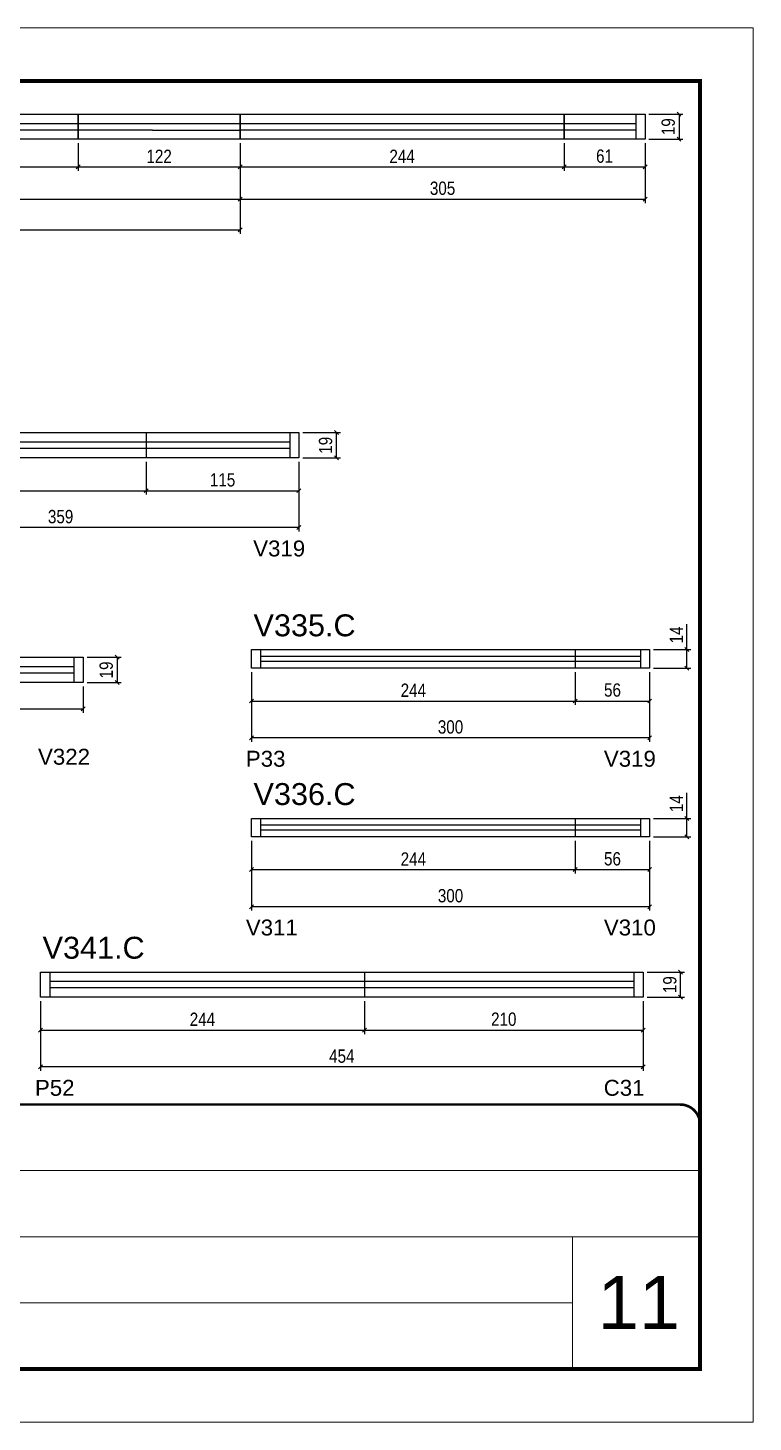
# Model space of a CAD drawing. Extents: x 3090 to 9343, y 762 to 5258.
# Drawn here: x 7212 to 7758, y 1911 to 2961 of the extents above; entities that cross this region are included whole.
import ezdxf

# ---------------------------------------------------------------- set-up
doc = ezdxf.new("R2010")
doc.units = 0
doc.linetypes.add('CONTINUO', pattern=[0])
doc.linetypes.add('DASHED', pattern=[0.75, 0.5, -0.25])
doc.layers.add('00 - FELIPE', color=2, linetype='Continuous', plot=False)
for name, color, linetype in [('5', 5, 'Continuous'), ('COTA', 241, 'Continuous'), ('NOMENCLATURA', 7, 'Continuous'), ('Painéis', 200, 'Continuous'), ('SARR_2.2x7', 40, 'Continuous'), ('SARR_EDITAR', 141, 'Continuous')]:
    doc.layers.add(name, color=color, linetype=linetype)
for name, color, linetype, lineweight in [('CARIMBO', 255, 'Continuous', 9), ('Escoras', 2, 'Continuous', 25), ('Folhas', 255, 'Continuous', 9), ('Romaneio', 3, 'Continuous', 13), ('SARRAFO DE PRESSAO', 251, 'DASHED', 9)]:
    doc.layers.add(name, color=color, linetype=linetype, lineweight=lineweight)
doc.styles.add('ARIAL', font='arial.ttf')
doc.styles.add('COTA TECNICA', font='techl___.ttf', dxfattribs={"height": 10})
doc.styles.add('COTA TECNICA-50', font='techl___.ttf', dxfattribs={"height": 10})
doc.styles.get("Standard").update_dxf_attribs({"font": 'arial.ttf'})
doc.dimstyles.new('COTA PAINEL-50', dxfattribs={"dimtxt": 10, "dimasz": 3, "dimexe": 3, "dimexo": 3, "dimgap": 3, "dimtad": 1, "dimdec": 1, "dimzin": 12, "dimdsep": 46, "dimtxsty": 'COTA TECNICA-50', "dimblk1": 'OBLIQUE', "dimblk2": 'OBLIQUE', "dimsah": 1, "dimcen": 0.9, "dimclrd": 4, "dimclre": 4, "dimclrt": 240, "dimadec": 1, "dimazin": 3, "dimtfac": 1, "dimtdec": 1, "dimtmove": 0, "dimatfit": 3, "dimfxl": 1, "dimtolj": 1, "dimtzin": 12, "dimarcsym": 0})
doc.dimstyles.new('PAINEL', dxfattribs={"dimtxt": 10, "dimasz": 3, "dimexe": 3, "dimexo": 3, "dimgap": 3, "dimtad": 1, "dimdec": 1, "dimzin": 12, "dimdsep": 46, "dimtxsty": 'COTA TECNICA', "dimblk1": 'OBLIQUE', "dimblk2": 'OBLIQUE', "dimsah": 1, "dimcen": 0.9, "dimclrd": 4, "dimclre": 4, "dimclrt": 240, "dimadec": 1, "dimazin": 3, "dimtfac": 1, "dimtdec": 1, "dimtmove": 0, "dimatfit": 3, "dimfxl": 1, "dimtolj": 1, "dimtzin": 12, "dimarcsym": 0})

# ---------------------------------------------------------------- blocks, each defined once
blk = doc.blocks.new('9999999999')
at = {"color": 30, "linetype": 'CONTINUO'}
for p, q in [((98564.6, 34379.6), (99584, 34379.6)), ((98564.6, 34329.8), (99488, 34329.8)), ((99584, 34329.8), (99488, 34329.8)), ((99488, 34329.8), (99488, 34230.2)), ((98564.6, 34280), (99488, 34280))]:
    blk.add_line(p, q, dxfattribs=at)
at = {"color": 30, "linetype": 'CONTINUO', "const_width": 2}
blk.add_lwpolyline([(99584, 34230.2), (99584, 34414.4, 0.414214), (99569, 34429.4), (98229, 34429.4, 0.414214), (98214, 34414.4), (98214, 34245.2, 0.414214), (98229, 34230.2), (99584, 34230.2)], format="xyb", dxfattribs=at)
at = {"layer": 'Folhas'}
blk.add_lwpolyline([(98139, 34190.2), (99624, 34190.2), (99624, 35240.2), (98139, 35240.2)], close=True, dxfattribs=at)
at = {"layer": 'Folhas', "color": 30, "const_width": 3}
blk.add_lwpolyline([(98214, 34230.2), (99584, 34230.2), (99584, 35200.2), (98214, 35200.2)], close=True, dxfattribs=at)
blk = doc.blocks.new('_Oblique')
at = {"color": 0, "linetype": 'ByBlock', "lineweight": -2}
blk.add_line((-0.5, -0.5), (0.5, 0.5), dxfattribs=at)
blk = doc.blocks.new('*D51')
at = {"layer": 'Defpoints', "color": 0, "linetype": 'ByBlock', "transparency": 16777216}
for p in [(7006, 2876.6), (7372, 2876.6), (7372, 2808.5)]:
    blk.add_point(p, dxfattribs=at)
at = {"layer": 'Romaneio', "color": 4, "linetype": 'ByBlock', "lineweight": -2, "transparency": 16777216}
for p, q in [((7006, 2873.6), (7006, 2805.5)), ((7372, 2873.6), (7372, 2805.5)), ((7006, 2808.5), (7372, 2808.5))]:
    blk.add_line(p, q, dxfattribs=at)
at = {"layer": 'Romaneio', "color": 4, "linetype": 'ByBlock', "lineweight": -2, "transparency": 16777216, "xscale": 3, "yscale": 3, "zscale": 3, "rotation": 180}
blk.add_blockref('_Oblique', (7006, 2808.5), dxfattribs=at)
at = {"layer": 'Romaneio', "color": 4, "linetype": 'ByBlock', "lineweight": -2, "transparency": 16777216, "xscale": 3, "yscale": 3, "zscale": 3}
blk.add_blockref('_Oblique', (7372, 2808.5), dxfattribs=at)
at = {"layer": 'Romaneio', "color": 240, "linetype": 'ByBlock', "transparency": 16777216, "insert": (7189, 2816.5), "char_height": 10, "attachment_point": 5, "style": 'COTA TECNICA-50'}
blk.add_mtext('\\A1;2x', dxfattribs=at)
blk = doc.blocks.new('*D287')
at = {"layer": 'Defpoints', "color": 0, "linetype": 'ByBlock', "transparency": 16777216}
for p in [(7250, 2876.6), (7372, 2876.6), (7372, 2855.8)]:
    blk.add_point(p, dxfattribs=at)
at = {"layer": 'Escoras', "color": 4, "linetype": 'ByBlock', "lineweight": -2, "transparency": 16777216}
for p, q in [((7250, 2873.6), (7250, 2852.8)), ((7372, 2873.6), (7372, 2852.8)), ((7250, 2855.8), (7372, 2855.8))]:
    blk.add_line(p, q, dxfattribs=at)
at = {"layer": 'Escoras', "color": 4, "linetype": 'ByBlock', "lineweight": -2, "transparency": 16777216, "xscale": 3, "yscale": 3, "zscale": 3, "rotation": 180}
blk.add_blockref('_Oblique', (7250, 2855.8), dxfattribs=at)
at = {"layer": 'Escoras', "color": 4, "linetype": 'ByBlock', "lineweight": -2, "transparency": 16777216, "xscale": 3, "yscale": 3, "zscale": 3}
blk.add_blockref('_Oblique', (7372, 2855.8), dxfattribs=at)
at = {"layer": 'Escoras', "color": 240, "linetype": 'ByBlock', "transparency": 16777216, "insert": (7311, 2863.8), "char_height": 10, "attachment_point": 5, "style": 'COTA TECNICA-50'}
blk.add_mtext('\\A1;122', dxfattribs=at)
blk = doc.blocks.new('*D60')
at = {"layer": 'Defpoints', "color": 0, "linetype": 'ByBlock', "transparency": 16777216}
for p in [(7253.8, 2486.5), (7253.8, 2467.5), (7279.3, 2467.5)]:
    blk.add_point(p, dxfattribs=at)
at = {"layer": 'Romaneio', "color": 4, "linetype": 'ByBlock', "lineweight": -2, "transparency": 16777216}
for p, q in [((7256.8, 2486.5), (7282.3, 2486.5)), ((7279.3, 2486.5), (7279.3, 2467.5)), ((7256.8, 2467.5), (7282.3, 2467.5))]:
    blk.add_line(p, q, dxfattribs=at)
at = {"layer": 'Romaneio', "color": 4, "linetype": 'ByBlock', "lineweight": -2, "transparency": 16777216, "xscale": 3, "yscale": 3, "zscale": 3}
for p, rotation in [((7279.3, 2486.5), 90), ((7279.3, 2467.5), 270)]:
    blk.add_blockref('_Oblique', p, dxfattribs=dict(at, rotation=rotation))
at = {"layer": 'Romaneio', "color": 240, "linetype": 'ByBlock', "transparency": 16777216, "insert": (7271.2, 2477), "char_height": 10, "attachment_point": 5, "rotation": 90, "style": 'COTA TECNICA-50'}
blk.add_mtext('\\A1;19', dxfattribs=at)
blk = doc.blocks.new('*D314')
at = {"layer": 'Defpoints', "color": 0, "linetype": 'ByBlock', "transparency": 16777216}
for p in [(7028.8, 2467.5), (7253.8, 2467.5), (7253.8, 2447.8)]:
    blk.add_point(p, dxfattribs=at)
at = {"layer": 'Romaneio', "color": 4, "linetype": 'ByBlock', "lineweight": -2, "transparency": 16777216}
for p, q in [((7028.8, 2464.5), (7028.8, 2444.8)), ((7253.8, 2464.5), (7253.8, 2444.8)), ((7028.8, 2447.8), (7253.8, 2447.8))]:
    blk.add_line(p, q, dxfattribs=at)
at = {"layer": 'Romaneio', "color": 4, "linetype": 'ByBlock', "lineweight": -2, "transparency": 16777216, "xscale": 3, "yscale": 3, "zscale": 3, "rotation": 180}
blk.add_blockref('_Oblique', (7028.8, 2447.8), dxfattribs=at)
at = {"layer": 'Romaneio', "color": 4, "linetype": 'ByBlock', "lineweight": -2, "transparency": 16777216, "xscale": 3, "yscale": 3, "zscale": 3}
blk.add_blockref('_Oblique', (7253.8, 2447.8), dxfattribs=at)
at = {"layer": 'Romaneio', "color": 240, "linetype": 'ByBlock', "transparency": 16777216, "insert": (7141.3, 2455.9), "char_height": 10, "attachment_point": 5, "style": 'COTA TECNICA-50'}
blk.add_mtext('\\A1;225', dxfattribs=at)
blk = doc.blocks.new('*D315')
at = {"layer": 'COTA', "color": 4, "linetype": 'ByBlock', "lineweight": -2, "transparency": 16777216}
for p, q in [((7057.3, 2633.7), (7057.3, 2581.2)), ((7416.3, 2633.7), (7416.3, 2581.2)), ((7416.3, 2584.2), (7057.3, 2584.2))]:
    blk.add_line(p, q, dxfattribs=at)
at = {"layer": 'Defpoints', "color": 0, "linetype": 'ByBlock', "transparency": 16777216}
for p in [(7057.3, 2636.7), (7416.3, 2636.7), (7057.3, 2584.2)]:
    blk.add_point(p, dxfattribs=at)
at = {"layer": 'COTA', "color": 4, "linetype": 'ByBlock', "lineweight": -2, "transparency": 16777216, "xscale": 3, "yscale": 3, "zscale": 3, "rotation": 180}
blk.add_blockref('_Oblique', (7057.3, 2584.2), dxfattribs=at)
at = {"layer": 'COTA', "color": 4, "linetype": 'ByBlock', "lineweight": -2, "transparency": 16777216, "xscale": 3, "yscale": 3, "zscale": 3}
blk.add_blockref('_Oblique', (7416.3, 2584.2), dxfattribs=at)
at = {"layer": 'COTA', "color": 240, "linetype": 'ByBlock', "transparency": 16777216, "insert": (7236.8, 2592.4), "char_height": 10, "attachment_point": 5, "style": 'COTA TECNICA-50'}
blk.add_mtext('\\A1;359', dxfattribs=at)
blk = doc.blocks.new('*D316')
at = {"layer": 'Defpoints', "color": 0, "linetype": 'ByBlock', "transparency": 16777216}
for p in [(7416.3, 2655.7), (7444.5, 2655.7), (7416.3, 2636.7)]:
    blk.add_point(p, dxfattribs=at)
at = {"layer": 'Romaneio', "color": 4, "linetype": 'ByBlock', "lineweight": -2, "transparency": 16777216}
for p, q in [((7419.3, 2655.7), (7447.5, 2655.7)), ((7444.5, 2636.7), (7444.5, 2655.7)), ((7419.3, 2636.7), (7447.5, 2636.7))]:
    blk.add_line(p, q, dxfattribs=at)
at = {"layer": 'Romaneio', "color": 4, "linetype": 'ByBlock', "lineweight": -2, "transparency": 16777216, "xscale": 3, "yscale": 3, "zscale": 3}
for p, rotation in [((7444.5, 2655.7), 90), ((7444.5, 2636.7), 270)]:
    blk.add_blockref('_Oblique', p, dxfattribs=dict(at, rotation=rotation))
at = {"layer": 'Romaneio', "color": 240, "linetype": 'ByBlock', "transparency": 16777216, "insert": (7436.4, 2646.2), "char_height": 10, "attachment_point": 5, "rotation": 90, "style": 'COTA TECNICA-50'}
blk.add_mtext('\\A1;19', dxfattribs=at)
blk = doc.blocks.new('*D317')
at = {"color": 4, "lineweight": -2, "transparency": 16777216}
for p, q in [((7057.3, 2633.7), (7057.3, 2609)), ((7301.3, 2633.7), (7301.3, 2609)), ((7057.3, 2612), (7301.3, 2612))]:
    blk.add_line(p, q, dxfattribs=at)
at = {"layer": 'Defpoints', "color": 0, "transparency": 16777216}
for p in [(7057.3, 2636.7), (7301.3, 2636.7), (7301.3, 2612)]:
    blk.add_point(p, dxfattribs=at)
at = {"color": 4, "lineweight": -2, "transparency": 16777216, "xscale": 3, "yscale": 3, "zscale": 3, "rotation": 180}
blk.add_blockref('_Oblique', (7057.3, 2612), dxfattribs=at)
at = {"color": 4, "lineweight": -2, "transparency": 16777216, "xscale": 3, "yscale": 3, "zscale": 3}
blk.add_blockref('_Oblique', (7301.3, 2612), dxfattribs=at)
at = {"color": 240, "transparency": 16777216, "insert": (7179.3, 2620.1), "char_height": 10, "attachment_point": 5, "style": 'COTA TECNICA'}
blk.add_mtext('\\A1;244', dxfattribs=at)
blk = doc.blocks.new('*D318')
at = {"color": 4, "lineweight": -2, "transparency": 16777216}
for p, q in [((7301.3, 2633.7), (7301.3, 2609)), ((7416.3, 2633.7), (7416.3, 2609)), ((7301.3, 2612), (7416.3, 2612))]:
    blk.add_line(p, q, dxfattribs=at)
at = {"layer": 'Defpoints', "color": 0, "transparency": 16777216}
for p in [(7301.3, 2636.7), (7416.3, 2636.7), (7416.3, 2612)]:
    blk.add_point(p, dxfattribs=at)
at = {"color": 4, "lineweight": -2, "transparency": 16777216, "xscale": 3, "yscale": 3, "zscale": 3, "rotation": 180}
blk.add_blockref('_Oblique', (7301.3, 2612), dxfattribs=at)
at = {"color": 4, "lineweight": -2, "transparency": 16777216, "xscale": 3, "yscale": 3, "zscale": 3}
blk.add_blockref('_Oblique', (7416.3, 2612), dxfattribs=at)
at = {"color": 240, "transparency": 16777216, "insert": (7358.8, 2620.1), "char_height": 10, "attachment_point": 5, "style": 'COTA TECNICA'}
blk.add_mtext('\\A1;115', dxfattribs=at)
blk = doc.blocks.new('*D319')
at = {"layer": 'COTA', "color": 4, "linetype": 'ByBlock', "lineweight": -2, "transparency": 16777216}
for p, q in [((7380.5, 2475.3), (7380.5, 2422.8)), ((7680.5, 2475.3), (7680.5, 2422.8)), ((7680.5, 2425.8), (7380.5, 2425.8))]:
    blk.add_line(p, q, dxfattribs=at)
at = {"layer": 'Defpoints', "color": 0, "linetype": 'ByBlock', "transparency": 16777216}
for p in [(7380.5, 2478.3), (7680.5, 2478.3), (7380.5, 2425.8)]:
    blk.add_point(p, dxfattribs=at)
at = {"layer": 'COTA', "color": 4, "linetype": 'ByBlock', "lineweight": -2, "transparency": 16777216, "xscale": 3, "yscale": 3, "zscale": 3, "rotation": 180}
blk.add_blockref('_Oblique', (7380.5, 2425.8), dxfattribs=at)
at = {"layer": 'COTA', "color": 4, "linetype": 'ByBlock', "lineweight": -2, "transparency": 16777216, "xscale": 3, "yscale": 3, "zscale": 3}
blk.add_blockref('_Oblique', (7680.5, 2425.8), dxfattribs=at)
at = {"layer": 'COTA', "color": 240, "linetype": 'ByBlock', "transparency": 16777216, "insert": (7530.5, 2434), "char_height": 10, "attachment_point": 5, "style": 'COTA TECNICA-50'}
blk.add_mtext('\\A1;300', dxfattribs=at)
blk = doc.blocks.new('*D320')
at = {"layer": 'Defpoints', "color": 0, "linetype": 'ByBlock', "transparency": 16777216}
for p in [(7680.5, 2492.3), (7708.6, 2492.3), (7680.5, 2478.3)]:
    blk.add_point(p, dxfattribs=at)
at = {"layer": 'Romaneio', "color": 4, "linetype": 'ByBlock', "lineweight": -2, "transparency": 16777216}
for p, q in [((7708.6, 2492.3), (7708.6, 2511.4)), ((7683.5, 2492.3), (7711.6, 2492.3)), ((7708.6, 2478.3), (7708.6, 2492.3)), ((7683.5, 2478.3), (7711.6, 2478.3))]:
    blk.add_line(p, q, dxfattribs=at)
at = {"layer": 'Romaneio', "color": 4, "linetype": 'ByBlock', "lineweight": -2, "transparency": 16777216, "xscale": 3, "yscale": 3, "zscale": 3}
for p, rotation in [((7708.6, 2492.3), 90), ((7708.6, 2478.3), 270)]:
    blk.add_blockref('_Oblique', p, dxfattribs=dict(at, rotation=rotation))
at = {"layer": 'Romaneio', "color": 240, "linetype": 'ByBlock', "transparency": 16777216, "insert": (7700.6, 2503.4), "char_height": 10, "attachment_point": 5, "rotation": 90, "style": 'COTA TECNICA-50'}
blk.add_mtext('\\A1;14', dxfattribs=at)
blk = doc.blocks.new('*D321')
at = {"color": 4, "lineweight": -2, "transparency": 16777216}
for p, q in [((7380.5, 2475.3), (7380.5, 2450.6)), ((7624.5, 2475.3), (7624.5, 2450.6)), ((7380.5, 2453.6), (7624.5, 2453.6))]:
    blk.add_line(p, q, dxfattribs=at)
at = {"layer": 'Defpoints', "color": 0, "transparency": 16777216}
for p in [(7380.5, 2478.3), (7624.5, 2478.3), (7624.5, 2453.6)]:
    blk.add_point(p, dxfattribs=at)
at = {"color": 4, "lineweight": -2, "transparency": 16777216, "xscale": 3, "yscale": 3, "zscale": 3, "rotation": 180}
blk.add_blockref('_Oblique', (7380.5, 2453.6), dxfattribs=at)
at = {"color": 4, "lineweight": -2, "transparency": 16777216, "xscale": 3, "yscale": 3, "zscale": 3}
blk.add_blockref('_Oblique', (7624.5, 2453.6), dxfattribs=at)
at = {"color": 240, "transparency": 16777216, "insert": (7502.5, 2461.7), "char_height": 10, "attachment_point": 5, "style": 'COTA TECNICA'}
blk.add_mtext('\\A1;244', dxfattribs=at)
blk = doc.blocks.new('*D322')
at = {"color": 4, "lineweight": -2, "transparency": 16777216}
for p, q in [((7624.5, 2475.3), (7624.5, 2450.6)), ((7680.5, 2475.3), (7680.5, 2450.6)), ((7624.5, 2453.6), (7680.5, 2453.6))]:
    blk.add_line(p, q, dxfattribs=at)
at = {"layer": 'Defpoints', "color": 0, "transparency": 16777216}
for p in [(7624.5, 2478.3), (7680.5, 2478.3), (7680.5, 2453.6)]:
    blk.add_point(p, dxfattribs=at)
at = {"color": 4, "lineweight": -2, "transparency": 16777216, "xscale": 3, "yscale": 3, "zscale": 3, "rotation": 180}
blk.add_blockref('_Oblique', (7624.5, 2453.6), dxfattribs=at)
at = {"color": 4, "lineweight": -2, "transparency": 16777216, "xscale": 3, "yscale": 3, "zscale": 3}
blk.add_blockref('_Oblique', (7680.5, 2453.6), dxfattribs=at)
at = {"color": 240, "transparency": 16777216, "insert": (7652.5, 2461.8), "char_height": 10, "attachment_point": 5, "style": 'COTA TECNICA'}
blk.add_mtext('\\A1;56', dxfattribs=at)
blk = doc.blocks.new('*D323')
at = {"layer": 'COTA', "color": 4, "linetype": 'ByBlock', "lineweight": -2, "transparency": 16777216}
for p, q in [((7380.5, 2348.2), (7380.5, 2295.7)), ((7680.5, 2348.2), (7680.5, 2295.7)), ((7680.5, 2298.7), (7380.5, 2298.7))]:
    blk.add_line(p, q, dxfattribs=at)
at = {"layer": 'Defpoints', "color": 0, "linetype": 'ByBlock', "transparency": 16777216}
for p in [(7380.5, 2351.2), (7680.5, 2351.2), (7380.5, 2298.7)]:
    blk.add_point(p, dxfattribs=at)
at = {"layer": 'COTA', "color": 4, "linetype": 'ByBlock', "lineweight": -2, "transparency": 16777216, "xscale": 3, "yscale": 3, "zscale": 3, "rotation": 180}
blk.add_blockref('_Oblique', (7380.5, 2298.7), dxfattribs=at)
at = {"layer": 'COTA', "color": 4, "linetype": 'ByBlock', "lineweight": -2, "transparency": 16777216, "xscale": 3, "yscale": 3, "zscale": 3}
blk.add_blockref('_Oblique', (7680.5, 2298.7), dxfattribs=at)
at = {"layer": 'COTA', "color": 240, "linetype": 'ByBlock', "transparency": 16777216, "insert": (7530.5, 2306.9), "char_height": 10, "attachment_point": 5, "style": 'COTA TECNICA-50'}
blk.add_mtext('\\A1;300', dxfattribs=at)
blk = doc.blocks.new('*D324')
at = {"layer": 'Defpoints', "color": 0, "linetype": 'ByBlock', "transparency": 16777216}
for p in [(7680.5, 2365.2), (7708.6, 2365.2), (7680.5, 2351.2)]:
    blk.add_point(p, dxfattribs=at)
at = {"layer": 'Romaneio', "color": 4, "linetype": 'ByBlock', "lineweight": -2, "transparency": 16777216}
for p, q in [((7708.6, 2365.2), (7708.6, 2384.4)), ((7683.5, 2365.2), (7711.6, 2365.2)), ((7708.6, 2351.2), (7708.6, 2365.2)), ((7683.5, 2351.2), (7711.6, 2351.2))]:
    blk.add_line(p, q, dxfattribs=at)
at = {"layer": 'Romaneio', "color": 4, "linetype": 'ByBlock', "lineweight": -2, "transparency": 16777216, "xscale": 3, "yscale": 3, "zscale": 3}
for p, rotation in [((7708.6, 2365.2), 90), ((7708.6, 2351.2), 270)]:
    blk.add_blockref('_Oblique', p, dxfattribs=dict(at, rotation=rotation))
at = {"layer": 'Romaneio', "color": 240, "linetype": 'ByBlock', "transparency": 16777216, "insert": (7700.6, 2376.3), "char_height": 10, "attachment_point": 5, "rotation": 90, "style": 'COTA TECNICA-50'}
blk.add_mtext('\\A1;14', dxfattribs=at)
blk = doc.blocks.new('*D325')
at = {"color": 4, "lineweight": -2, "transparency": 16777216}
for p, q in [((7380.5, 2348.2), (7380.5, 2323.6)), ((7624.5, 2348.2), (7624.5, 2323.6)), ((7380.5, 2326.6), (7624.5, 2326.6))]:
    blk.add_line(p, q, dxfattribs=at)
at = {"layer": 'Defpoints', "color": 0, "transparency": 16777216}
for p in [(7380.5, 2351.2), (7624.5, 2351.2), (7624.5, 2326.6)]:
    blk.add_point(p, dxfattribs=at)
at = {"color": 4, "lineweight": -2, "transparency": 16777216, "xscale": 3, "yscale": 3, "zscale": 3, "rotation": 180}
blk.add_blockref('_Oblique', (7380.5, 2326.6), dxfattribs=at)
at = {"color": 4, "lineweight": -2, "transparency": 16777216, "xscale": 3, "yscale": 3, "zscale": 3}
blk.add_blockref('_Oblique', (7624.5, 2326.6), dxfattribs=at)
at = {"color": 240, "transparency": 16777216, "insert": (7502.5, 2334.6), "char_height": 10, "attachment_point": 5, "style": 'COTA TECNICA'}
blk.add_mtext('\\A1;244', dxfattribs=at)
blk = doc.blocks.new('*D326')
at = {"color": 4, "lineweight": -2, "transparency": 16777216}
for p, q in [((7624.5, 2348.2), (7624.5, 2323.6)), ((7680.5, 2348.2), (7680.5, 2323.6)), ((7624.5, 2326.6), (7680.5, 2326.6))]:
    blk.add_line(p, q, dxfattribs=at)
at = {"layer": 'Defpoints', "color": 0, "transparency": 16777216}
for p in [(7624.5, 2351.2), (7680.5, 2351.2), (7680.5, 2326.6)]:
    blk.add_point(p, dxfattribs=at)
at = {"color": 4, "lineweight": -2, "transparency": 16777216, "xscale": 3, "yscale": 3, "zscale": 3, "rotation": 180}
blk.add_blockref('_Oblique', (7624.5, 2326.6), dxfattribs=at)
at = {"color": 4, "lineweight": -2, "transparency": 16777216, "xscale": 3, "yscale": 3, "zscale": 3}
blk.add_blockref('_Oblique', (7680.5, 2326.6), dxfattribs=at)
at = {"color": 240, "transparency": 16777216, "insert": (7652.5, 2334.7), "char_height": 10, "attachment_point": 5, "style": 'COTA TECNICA'}
blk.add_mtext('\\A1;56', dxfattribs=at)
blk = doc.blocks.new('*D300')
at = {"layer": 'COTA', "color": 4, "linetype": 'ByBlock', "lineweight": -2, "transparency": 16777216}
for p, q in [((7221.6, 2227.5), (7221.6, 2175)), ((7675.6, 2227.5), (7675.6, 2175)), ((7675.6, 2178), (7221.6, 2178))]:
    blk.add_line(p, q, dxfattribs=at)
at = {"layer": 'Defpoints', "color": 0, "linetype": 'ByBlock', "transparency": 16777216}
for p in [(7221.6, 2230.5), (7675.6, 2230.5), (7221.6, 2178)]:
    blk.add_point(p, dxfattribs=at)
at = {"layer": 'COTA', "color": 4, "linetype": 'ByBlock', "lineweight": -2, "transparency": 16777216, "xscale": 3, "yscale": 3, "zscale": 3, "rotation": 180}
blk.add_blockref('_Oblique', (7221.6, 2178), dxfattribs=at)
at = {"layer": 'COTA', "color": 4, "linetype": 'ByBlock', "lineweight": -2, "transparency": 16777216, "xscale": 3, "yscale": 3, "zscale": 3}
blk.add_blockref('_Oblique', (7675.6, 2178), dxfattribs=at)
at = {"layer": 'COTA', "color": 240, "linetype": 'ByBlock', "transparency": 16777216, "insert": (7448.6, 2186.1), "char_height": 10, "attachment_point": 5, "style": 'COTA TECNICA-50'}
blk.add_mtext('\\A1;454', dxfattribs=at)
blk = doc.blocks.new('*D301')
at = {"layer": 'Defpoints', "color": 0, "linetype": 'ByBlock', "transparency": 16777216}
for p in [(7675.6, 2249.5), (7703.8, 2249.5), (7675.6, 2230.5)]:
    blk.add_point(p, dxfattribs=at)
at = {"layer": 'Romaneio', "color": 4, "linetype": 'ByBlock', "lineweight": -2, "transparency": 16777216}
for p, q in [((7678.6, 2249.5), (7706.8, 2249.5)), ((7703.8, 2230.5), (7703.8, 2249.5)), ((7678.6, 2230.5), (7706.8, 2230.5))]:
    blk.add_line(p, q, dxfattribs=at)
at = {"layer": 'Romaneio', "color": 4, "linetype": 'ByBlock', "lineweight": -2, "transparency": 16777216, "xscale": 3, "yscale": 3, "zscale": 3}
for p, rotation in [((7703.8, 2249.5), 90), ((7703.8, 2230.5), 270)]:
    blk.add_blockref('_Oblique', p, dxfattribs=dict(at, rotation=rotation))
at = {"layer": 'Romaneio', "color": 240, "linetype": 'ByBlock', "transparency": 16777216, "insert": (7695.7, 2240), "char_height": 10, "attachment_point": 5, "rotation": 90, "style": 'COTA TECNICA-50'}
blk.add_mtext('\\A1;19', dxfattribs=at)
blk = doc.blocks.new('*D302')
at = {"color": 4, "lineweight": -2, "transparency": 16777216}
for p, q in [((7221.6, 2227.5), (7221.6, 2202.8)), ((7465.6, 2227.5), (7465.6, 2202.8)), ((7221.6, 2205.8), (7465.6, 2205.8))]:
    blk.add_line(p, q, dxfattribs=at)
at = {"layer": 'Defpoints', "color": 0, "transparency": 16777216}
for p in [(7221.6, 2230.5), (7465.6, 2230.5), (7465.6, 2205.8)]:
    blk.add_point(p, dxfattribs=at)
at = {"color": 4, "lineweight": -2, "transparency": 16777216, "xscale": 3, "yscale": 3, "zscale": 3, "rotation": 180}
blk.add_blockref('_Oblique', (7221.6, 2205.8), dxfattribs=at)
at = {"color": 4, "lineweight": -2, "transparency": 16777216, "xscale": 3, "yscale": 3, "zscale": 3}
blk.add_blockref('_Oblique', (7465.6, 2205.8), dxfattribs=at)
at = {"color": 240, "transparency": 16777216, "insert": (7343.6, 2213.9), "char_height": 10, "attachment_point": 5, "style": 'COTA TECNICA'}
blk.add_mtext('\\A1;244', dxfattribs=at)
blk = doc.blocks.new('*D303')
at = {"color": 4, "lineweight": -2, "transparency": 16777216}
for p, q in [((7465.6, 2227.5), (7465.6, 2202.8)), ((7675.6, 2227.5), (7675.6, 2202.8)), ((7465.6, 2205.8), (7675.6, 2205.8))]:
    blk.add_line(p, q, dxfattribs=at)
at = {"layer": 'Defpoints', "color": 0, "transparency": 16777216}
for p in [(7465.6, 2230.5), (7675.6, 2230.5), (7675.6, 2205.8)]:
    blk.add_point(p, dxfattribs=at)
at = {"color": 4, "lineweight": -2, "transparency": 16777216, "xscale": 3, "yscale": 3, "zscale": 3, "rotation": 180}
blk.add_blockref('_Oblique', (7465.6, 2205.8), dxfattribs=at)
at = {"color": 4, "lineweight": -2, "transparency": 16777216, "xscale": 3, "yscale": 3, "zscale": 3}
blk.add_blockref('_Oblique', (7675.6, 2205.8), dxfattribs=at)
at = {"color": 240, "transparency": 16777216, "insert": (7570.6, 2213.9), "char_height": 10, "attachment_point": 5, "style": 'COTA TECNICA'}
blk.add_mtext('\\A1;210', dxfattribs=at)
blk = doc.blocks.new('*D489')
at = {"layer": '00 - FELIPE', "color": 4, "lineweight": -2, "transparency": 16777216}
for p, q in [((7006, 2873.6), (7006, 2852.8)), ((7250, 2873.6), (7250, 2852.8)), ((7006, 2855.8), (7250, 2855.8))]:
    blk.add_line(p, q, dxfattribs=at)
at = {"layer": 'Defpoints', "color": 0, "transparency": 16777216}
for p in [(7006, 2876.6), (7250, 2876.6), (7250, 2855.8)]:
    blk.add_point(p, dxfattribs=at)
at = {"layer": '00 - FELIPE', "color": 4, "lineweight": -2, "transparency": 16777216, "xscale": 3, "yscale": 3, "zscale": 3, "rotation": 180}
blk.add_blockref('_Oblique', (7006, 2855.8), dxfattribs=at)
at = {"layer": '00 - FELIPE', "color": 4, "lineweight": -2, "transparency": 16777216, "xscale": 3, "yscale": 3, "zscale": 3}
blk.add_blockref('_Oblique', (7250, 2855.8), dxfattribs=at)
at = {"layer": '00 - FELIPE', "color": 240, "transparency": 16777216, "insert": (7128, 2863.8), "char_height": 10, "attachment_point": 5, "style": 'COTA TECNICA'}
blk.add_mtext('\\A1;244', dxfattribs=at)
blk = doc.blocks.new('*D490')
at = {"layer": '00 - FELIPE', "color": 4, "lineweight": -2, "transparency": 16777216}
for p, q in [((7006, 2873.6), (7006, 2828.5)), ((7372, 2873.6), (7372, 2828.5)), ((7006, 2831.5), (7372, 2831.5))]:
    blk.add_line(p, q, dxfattribs=at)
at = {"layer": 'Defpoints', "color": 0, "transparency": 16777216}
for p in [(7006, 2876.6), (7372, 2876.6), (7372, 2831.5)]:
    blk.add_point(p, dxfattribs=at)
at = {"layer": '00 - FELIPE', "color": 4, "lineweight": -2, "transparency": 16777216, "xscale": 3, "yscale": 3, "zscale": 3, "rotation": 180}
blk.add_blockref('_Oblique', (7006, 2831.5), dxfattribs=at)
at = {"layer": '00 - FELIPE', "color": 4, "lineweight": -2, "transparency": 16777216, "xscale": 3, "yscale": 3, "zscale": 3}
blk.add_blockref('_Oblique', (7372, 2831.5), dxfattribs=at)
at = {"layer": '00 - FELIPE', "color": 240, "transparency": 16777216, "insert": (7189, 2839.7), "char_height": 10, "attachment_point": 5, "style": 'COTA TECNICA'}
blk.add_mtext('\\A1;366', dxfattribs=at)
blk = doc.blocks.new('*D492')
at = {"layer": 'Defpoints', "color": 0, "linetype": 'ByBlock', "transparency": 16777216}
for p in [(7616, 2876.6), (7677, 2876.6), (7677, 2855.8)]:
    blk.add_point(p, dxfattribs=at)
at = {"layer": 'Escoras', "color": 4, "linetype": 'ByBlock', "lineweight": -2, "transparency": 16777216}
for p, q in [((7616, 2873.6), (7616, 2852.8)), ((7677, 2873.6), (7677, 2852.8)), ((7616, 2855.8), (7677, 2855.8))]:
    blk.add_line(p, q, dxfattribs=at)
at = {"layer": 'Escoras', "color": 4, "linetype": 'ByBlock', "lineweight": -2, "transparency": 16777216, "xscale": 3, "yscale": 3, "zscale": 3, "rotation": 180}
blk.add_blockref('_Oblique', (7616, 2855.8), dxfattribs=at)
at = {"layer": 'Escoras', "color": 4, "linetype": 'ByBlock', "lineweight": -2, "transparency": 16777216, "xscale": 3, "yscale": 3, "zscale": 3}
blk.add_blockref('_Oblique', (7677, 2855.8), dxfattribs=at)
at = {"layer": 'Escoras', "color": 240, "linetype": 'ByBlock', "transparency": 16777216, "insert": (7646.5, 2863.9), "char_height": 10, "attachment_point": 5, "style": 'COTA TECNICA-50'}
blk.add_mtext('\\A1;61', dxfattribs=at)
blk = doc.blocks.new('*D493')
at = {"layer": '00 - FELIPE', "color": 4, "lineweight": -2, "transparency": 16777216}
for p, q in [((7372, 2873.6), (7372, 2852.8)), ((7616, 2873.6), (7616, 2852.8)), ((7372, 2855.8), (7616, 2855.8))]:
    blk.add_line(p, q, dxfattribs=at)
at = {"layer": 'Defpoints', "color": 0, "transparency": 16777216}
for p in [(7372, 2876.6), (7616, 2876.6), (7616, 2855.8)]:
    blk.add_point(p, dxfattribs=at)
at = {"layer": '00 - FELIPE', "color": 4, "lineweight": -2, "transparency": 16777216, "xscale": 3, "yscale": 3, "zscale": 3, "rotation": 180}
blk.add_blockref('_Oblique', (7372, 2855.8), dxfattribs=at)
at = {"layer": '00 - FELIPE', "color": 4, "lineweight": -2, "transparency": 16777216, "xscale": 3, "yscale": 3, "zscale": 3}
blk.add_blockref('_Oblique', (7616, 2855.8), dxfattribs=at)
at = {"layer": '00 - FELIPE', "color": 240, "transparency": 16777216, "insert": (7494, 2863.8), "char_height": 10, "attachment_point": 5, "style": 'COTA TECNICA'}
blk.add_mtext('\\A1;244', dxfattribs=at)
blk = doc.blocks.new('*D491')
at = {"layer": '00 - FELIPE', "color": 4, "lineweight": -2, "transparency": 16777216}
for p, q in [((7372, 2873.6), (7372, 2828.5)), ((7677, 2873.6), (7677, 2828.5)), ((7372, 2831.5), (7677, 2831.5))]:
    blk.add_line(p, q, dxfattribs=at)
at = {"layer": 'Defpoints', "color": 0, "transparency": 16777216}
for p in [(7372, 2876.6), (7677, 2876.6), (7677, 2831.5)]:
    blk.add_point(p, dxfattribs=at)
at = {"layer": '00 - FELIPE', "color": 4, "lineweight": -2, "transparency": 16777216, "xscale": 3, "yscale": 3, "zscale": 3, "rotation": 180}
blk.add_blockref('_Oblique', (7372, 2831.5), dxfattribs=at)
at = {"layer": '00 - FELIPE', "color": 4, "lineweight": -2, "transparency": 16777216, "xscale": 3, "yscale": 3, "zscale": 3}
blk.add_blockref('_Oblique', (7677, 2831.5), dxfattribs=at)
at = {"layer": '00 - FELIPE', "color": 240, "transparency": 16777216, "insert": (7524.5, 2839.7), "char_height": 10, "attachment_point": 5, "style": 'COTA TECNICA'}
blk.add_mtext('\\A1;305', dxfattribs=at)
blk = doc.blocks.new('*D494')
at = {"layer": 'Defpoints', "color": 0, "linetype": 'ByBlock', "transparency": 16777216}
for p in [(7677, 2895.6), (7677, 2876.6), (7702.6, 2876.6)]:
    blk.add_point(p, dxfattribs=at)
at = {"layer": 'Romaneio', "color": 4, "linetype": 'ByBlock', "lineweight": -2, "transparency": 16777216}
for p, q in [((7680, 2895.6), (7705.6, 2895.6)), ((7702.6, 2895.6), (7702.6, 2876.6)), ((7680, 2876.6), (7705.6, 2876.6))]:
    blk.add_line(p, q, dxfattribs=at)
at = {"layer": 'Romaneio', "color": 4, "linetype": 'ByBlock', "lineweight": -2, "transparency": 16777216, "xscale": 3, "yscale": 3, "zscale": 3}
for p, rotation in [((7702.6, 2895.6), 90), ((7702.6, 2876.6), 270)]:
    blk.add_blockref('_Oblique', p, dxfattribs=dict(at, rotation=rotation))
at = {"layer": 'Romaneio', "color": 240, "linetype": 'ByBlock', "transparency": 16777216, "insert": (7694.5, 2886.1), "char_height": 10, "attachment_point": 5, "rotation": 90, "style": 'COTA TECNICA-50'}
blk.add_mtext('\\A1;19', dxfattribs=at)

msp = doc.modelspace()

# ---------------------------------------------------------------- linework, layer by layer
at = {"layer": 'Painéis', "linetype": 'Continuous'}
for p, q in [((7301.33, 2655.69), (7301.33, 2636.69)), ((7624.48, 2492.32), (7624.48, 2478.32)), ((7624.48, 2365.23), (7624.48, 2351.23)), ((7465.6, 2249.5), (7465.6, 2230.5))]:
    msp.add_line(p, q, dxfattribs=at)
for points in [[(7006.04, 2895.61), (7250.04, 2895.61), (7250.04, 2876.61), (7006.04, 2876.61)], [(7250.04, 2895.61), (7372.04, 2895.61), (7372.04, 2876.61), (7250.04, 2876.61)], [(7372.04, 2895.61), (7616.04, 2895.61), (7616.04, 2876.61), (7372.04, 2876.61)], [(7616.04, 2895.61), (7677.04, 2895.61), (7677.04, 2876.61), (7616.04, 2876.61)], [(7057.33, 2655.69), (7416.33, 2655.69), (7416.33, 2636.69), (7057.33, 2636.69)], [(7380.48, 2492.32), (7680.48, 2492.32), (7680.48, 2478.32), (7380.48, 2478.32)], [(7028.8, 2486.52), (7253.8, 2486.52), (7253.8, 2467.52), (7028.8, 2467.52)], [(7380.48, 2365.23), (7680.48, 2365.23), (7680.48, 2351.23), (7380.48, 2351.23)], [(7221.6, 2249.5), (7675.6, 2249.5), (7675.6, 2230.5), (7221.6, 2230.5)]]:
    msp.add_lwpolyline(points, close=True, dxfattribs=at)
at = {"layer": 'SARR_2.2x7', "linetype": 'Continuous'}
for p, q in [((7006.04, 2888.61), (7306.04, 2888.61)), ((7306.04, 2888.61), (7372.04, 2888.61)), ((7372.04, 2888.61), (7670.04, 2888.61)), ((7670.04, 2895.61), (7670.04, 2876.61)), ((7306.04, 2883.61), (7006.04, 2883.61)), ((7306.04, 2883.61), (7372.04, 2883.61)), ((7670.04, 2883.61), (7372.04, 2883.61)), ((7064.33, 2648.69), (7409.33, 2648.69)), ((7409.33, 2655.69), (7409.33, 2636.69)), ((7409.33, 2643.69), (7064.33, 2643.69)), ((7387.48, 2492.32), (7387.48, 2478.32)), ((7673.48, 2492.32), (7673.48, 2478.32)), ((7035.8, 2479.52), (7246.8, 2479.52)), ((7246.8, 2486.52), (7246.8, 2467.52)), ((7246.8, 2474.52), (7035.8, 2474.52)), ((7387.48, 2365.23), (7387.48, 2351.23)), ((7673.48, 2365.23), (7673.48, 2351.23)), ((7228.6, 2249.5), (7228.6, 2230.5)), ((7668.6, 2249.5), (7668.6, 2230.5)), ((7228.6, 2242.5), (7465.6, 2242.5)), ((7465.6, 2237.5), (7228.6, 2237.5)), ((7465.6, 2242.5), (7668.6, 2242.5)), ((7668.6, 2237.5), (7465.6, 2237.5))]:
    msp.add_line(p, q, dxfattribs=at)
at = {"layer": 'SARR_EDITAR', "linetype": 'Continuous'}
for p, q in [((7387.48, 2487.32), (7673.48, 2487.32)), ((7673.48, 2483.32), (7387.48, 2483.32)), ((7387.48, 2360.23), (7673.48, 2360.23)), ((7673.48, 2356.23), (7387.48, 2356.23))]:
    msp.add_line(p, q, dxfattribs=at)

# ---------------------------------------------------------------- block references
at = {"layer": 'SARRAFO DE PRESSAO', "color": 6, "linetype": 'ByBlock'}
msp.add_blockref('9999999999', (-91865.55, -32279.68), dxfattribs=at)

# ---------------------------------------------------------------- texts
at = {"layer": '5', "linetype": 'Continuous'}
for s, p in [('V319', (7381.87, 2562.48)), ('V322', (7219.78, 2405.62)), ('P33', (7376.33, 2404.11)), ('V319', (7646.02, 2404.11)), ('V311', (7376.33, 2277.02)), ('V310', (7646.02, 2277.02)), ('P52', (7217.45, 2156.28)), ('C31', (7645.9, 2156.28))]:
    msp.add_text(s, height=12, rotation=359.99996, dxfattribs=at).set_placement(p)
at = {"layer": 'CARIMBO', "style": 'ARIAL'}
msp.add_text('11', height=40, dxfattribs=at).set_placement((7641.29, 1980.67))
at = {"layer": 'NOMENCLATURA', "linetype": 'Continuous'}
for s, p in [('V335.C', (7382.11, 2502.34)), ('V336.C', (7382.11, 2375.26)), ('V341.C', (7223.23, 2259.52))]:
    msp.add_text(s, height=16.5, dxfattribs=at).set_placement(p)

# ---------------------------------------------------------------- dimensions: what is measured, and where the dimension line sits
for base, p1, p2, picture, middle in [((7301.33, 2612.01), (7057.33, 2636.69), (7301.33, 2636.69), '*D317', (7179.33, 2620.09)), ((7416.33, 2612.01), (7301.33, 2636.69), (7416.33, 2636.69), '*D318', (7358.83, 2620.12)), ((7624.48, 2453.64), (7380.48, 2478.32), (7624.48, 2478.32), '*D321', (7502.48, 2461.72)), ((7680.48, 2453.64), (7624.48, 2478.32), (7680.48, 2478.32), '*D322', (7652.48, 2461.75)), ((7624.48, 2326.55), (7380.48, 2351.23), (7624.48, 2351.23), '*D325', (7502.48, 2334.63)), ((7680.48, 2326.55), (7624.48, 2351.23), (7680.48, 2351.23), '*D326', (7652.48, 2334.66)), ((7465.6, 2205.81), (7221.6, 2230.5), (7465.6, 2230.5), '*D302', (7343.6, 2213.89)), ((7675.6, 2205.81), (7465.6, 2230.5), (7675.6, 2230.5), '*D303', (7570.6, 2213.92))]:
    dim = msp.add_linear_dim(base=base, p1=p1, p2=p2, dimstyle='PAINEL')
    dim.commit()
    dim.dimension.update_dxf_attribs({"geometry": picture, "text_midpoint": middle})
at = {"layer": '00 - FELIPE'}
for base, p1, p2, picture, middle in [((7250.04, 2855.76), (7006.04, 2876.61), (7250.04, 2876.61), '*D489', (7128.04, 2863.83)), ((7372.04, 2831.52), (7006.04, 2876.61), (7372.04, 2876.61), '*D490', (7189.04, 2839.74)), ((7616.04, 2855.76), (7372.04, 2876.61), (7616.04, 2876.61), '*D493', (7494.04, 2863.83)), ((7677.04, 2831.52), (7372.04, 2876.61), (7677.04, 2876.61), '*D491', (7524.54, 2839.74))]:
    dim = msp.add_linear_dim(base=base, p1=p1, p2=p2, dimstyle='PAINEL', dxfattribs=at)
    dim.commit()
    dim.dimension.update_dxf_attribs({"geometry": picture, "text_midpoint": middle})
at = {"layer": 'COTA', "linetype": 'ByBlock'}
for base, p1, p2, picture, middle in [((7057.33, 2584.17), (7416.33, 2636.69), (7057.33, 2636.69), '*D315', (7236.83, 2592.42)), ((7380.48, 2425.8), (7680.48, 2478.32), (7380.48, 2478.32), '*D319', (7530.48, 2434.02)), ((7380.48, 2298.71), (7680.48, 2351.23), (7380.48, 2351.23), '*D323', (7530.48, 2306.93)), ((7221.6, 2177.97), (7675.6, 2230.5), (7221.6, 2230.5), '*D300', (7448.6, 2186.08))]:
    dim = msp.add_linear_dim(base=base, p1=p1, p2=p2, dimstyle='COTA PAINEL-50', override={"dimarcsym": 1}, dxfattribs=at)
    dim.commit()
    dim.dimension.update_dxf_attribs({"geometry": picture, "text_midpoint": middle})
at = {"layer": 'Escoras', "linetype": 'ByBlock'}
for base, p1, p2, picture, middle in [((7372.04, 2855.76), (7250.04, 2876.61), (7372.04, 2876.61), '*D287', (7311.04, 2863.82)), ((7677.04, 2855.76), (7616.04, 2876.61), (7677.04, 2876.61), '*D492', (7646.54, 2863.86))]:
    dim = msp.add_linear_dim(base=base, p1=p1, p2=p2, dimstyle='COTA PAINEL-50', override={"dimarcsym": 1}, dxfattribs=at)
    dim.commit()
    dim.dimension.update_dxf_attribs({"geometry": picture, "text_midpoint": middle})
at = {"layer": 'Romaneio', "linetype": 'ByBlock'}
for p1, p2, distance, picture, middle in [((7677.04, 2895.61), (7677.04, 2876.61), 25.52, '*D494', (7694.47, 2886.11)), ((7253.8, 2486.52), (7253.8, 2467.52), 25.52, '*D60', (7271.23, 2477.02)), ((7028.8, 2467.52), (7253.8, 2467.52), -19.68, '*D314', (7141.3, 2455.95))]:
    dim = msp.add_aligned_dim(p1=p1, p2=p2, distance=distance, dimstyle='COTA PAINEL-50', override={"dimarcsym": 1}, dxfattribs=at)
    dim.commit()
    dim.dimension.update_dxf_attribs({"geometry": picture, "text_midpoint": middle})
dim = msp.add_aligned_dim(p1=(7006.04, 2876.61), p2=(7372.04, 2876.61), distance=-68.14, text='2x', dimstyle='COTA PAINEL-50', override={"dimarcsym": 1}, dxfattribs=at)
dim.commit()
dim.dimension.update_dxf_attribs({"geometry": '*D51', "text_midpoint": (7189.04, 2816.52)})
for base, p1, p2, picture, middle in [((7444.49, 2655.69), (7416.33, 2636.69), (7416.33, 2655.69), '*D316', (7436.4, 2646.19)), ((7708.64, 2492.32), (7680.48, 2478.32), (7680.48, 2492.32), '*D320', (7700.57, 2503.38)), ((7708.64, 2365.23), (7680.48, 2351.23), (7680.48, 2365.23), '*D324', (7700.57, 2376.29)), ((7703.76, 2249.5), (7675.6, 2230.5), (7675.6, 2249.5), '*D301', (7695.68, 2240))]:
    dim = msp.add_linear_dim(base=base, p1=p1, p2=p2, angle=90, dimstyle='COTA PAINEL-50', override={"dimarcsym": 1}, dxfattribs=at)
    dim.commit()
    dim.dimension.update_dxf_attribs({"geometry": picture, "text_midpoint": middle})

doc.saveas('drawing.dxf')
